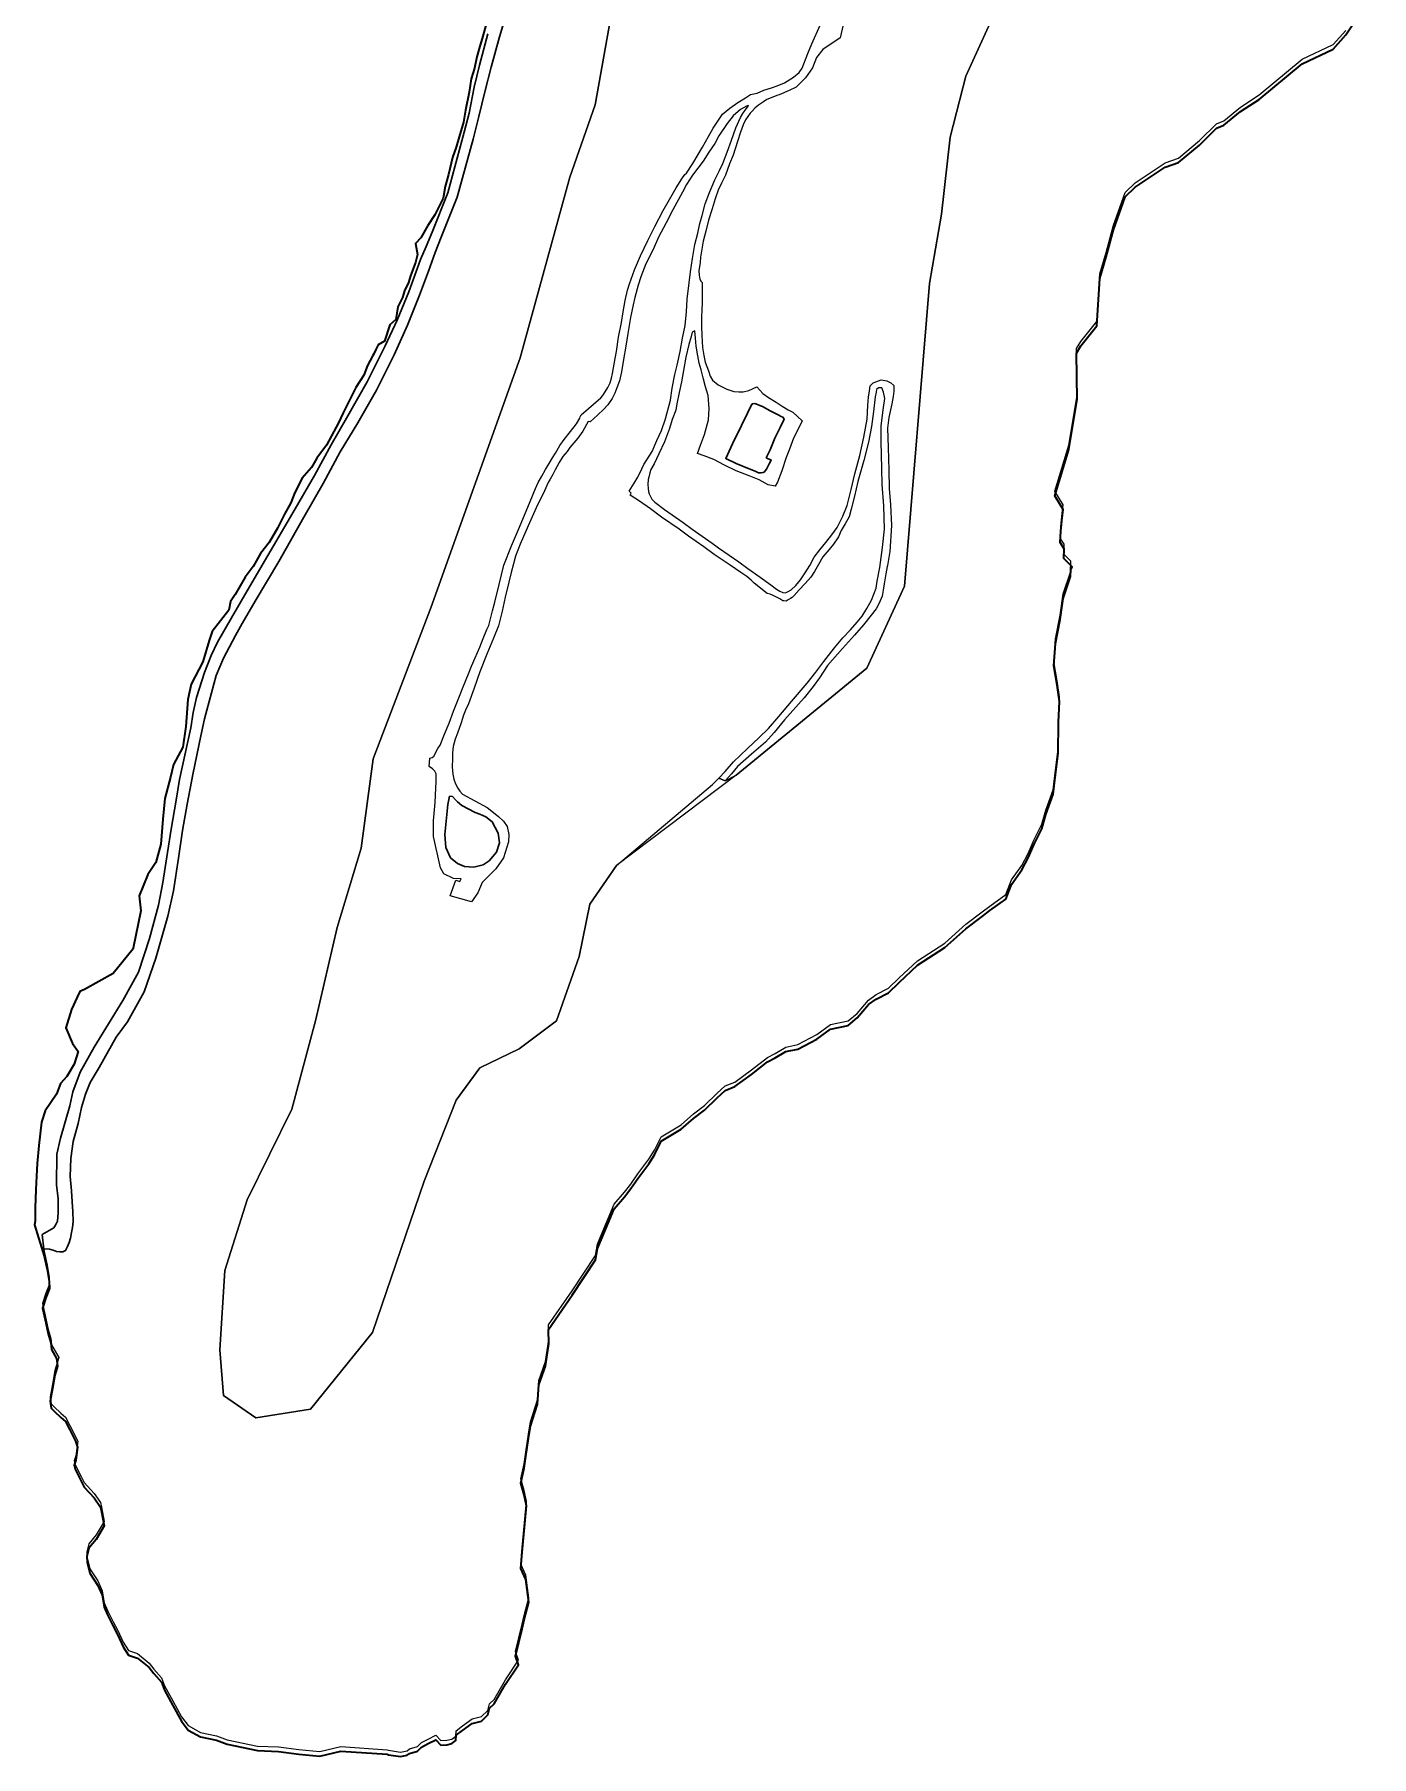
# Model space of a CAD drawing. Header units: inches. Extents: x 227962 to 457752, y 540021 to 3042353.
# Drawn here: x 228158 to 228727, y 540021 to 540754 of the extents above; entities that cross this region are included whole.
import ezdxf

# ---------------------------------------------------------------- set-up
doc = ezdxf.new("R2010")
doc.units = ezdxf.units.IN
doc.header["$MEASUREMENT"] = 0
doc.layers.add('Precinct_Dzong', color=7, linetype='Continuous', lineweight=9, true_color=0xd6292c)
doc.layers.add('Precinct_Environment Conservation', color=7, linetype='Continuous', lineweight=9, true_color=0x4abf36)
doc.layers.add('Surveyed_Boundary', color=212, linetype='Continuous', lineweight=35)
doc.layers.add('Z_ proposed road layer', color=7, linetype='Continuous', lineweight=30)

msp = doc.modelspace()

# ---------------------------------------------------------------- linework, layer by layer
at = {"layer": 'Precinct_Dzong'}
for points in [[(228403.1, 540761.29), (228396.38, 540723.95), (228385.6, 540693.22), (228364.45, 540616.3), (228326.38, 540509.81), (228301.84, 540445.57), (228296.76, 540407.53), (228286.61, 540373.72), (228277.3, 540334), (228267.24, 540296.37), (228248.22, 540257.84), (228238.71, 540227.75), (228236.6, 540193.97), (228238.18, 540174.44), (228251.92, 540164.94), (228275.17, 540168.63), (228301.59, 540201.36), (228323.55, 540265.74), (228337.28, 540300.23), (228347.3, 540313.95), (228364.01, 540322.11), (228379.97, 540333.97), (228389.62, 540361.42), (228394.16, 540383.61), (228405.41, 540400.17), (228446.31, 540434.6), (228448.99, 540437.35), (228451.66, 540436.15), (228456.33, 540438.62), (228511.99, 540484.17), (228527.98, 540519.07), (228538.62, 540647.84), (228543.8, 540677.4), (228547.5, 540710.27), (228554.15, 540736.13), (228572.88, 540777.41)], [(228502.6, 540761.13), (228500.6, 540752.46), (228493.22, 540747.47), (228490.6, 540744.13), (228488.86, 540739.75), (228485.95, 540735.48), (228482, 540731.56), (228478.92, 540730.04), (228474.67, 540728.19), (228473.72, 540727.92), (228472.07, 540727.22), (228469.48, 540726.21), (228468.06, 540725.29), (228465.9, 540723.83), (228464.35, 540722.55), (228463.26, 540721.33), (228462.38, 540720.39), (228461.37, 540719.05), (228460.34, 540717.56), (228459.44, 540715.45), (228458.21, 540712.29), (228457.03, 540708.43), (228455.1, 540702.53), (228453.63, 540698.8), (228451.8, 540694.03), (228450.09, 540690.56), (228448.75, 540687.59), (228447.43, 540683.94), (228446.12, 540679.72), (228444.58, 540674.82), (228443.46, 540670.22), (228442.31, 540665.88), (228441.84, 540662.47), (228441.27, 540659.18), (228441.01, 540656.9), (228440.52, 540653.37), (228440.59, 540651.46), (228440.96, 540649.81), (228441.56, 540648.75), (228441.87, 540648.3), (228441.98, 540640.15), (228441.79, 540636.3), (228441.62, 540634.04), (228441.6, 540629.55), (228441.72, 540625.74), (228442.11, 540620.61), (228442.69, 540617.25), (228443.17, 540614.41), (228444.59, 540610.75), (228445.36, 540608.41), (228446.35, 540606.69), (228448.67, 540604.82), (228451.04, 540603.69), (228452.47, 540602.94), (228455.39, 540601.88), (228457.49, 540601.85), (228459.4, 540601.81), (228461.81, 540602.35), (228465.2, 540603.88), (228467.72, 540601.12), (228470.16, 540599.37), (228473.47, 540597.33), (228475.99, 540595.71), (228478.47, 540594.08), (228480.55, 540593.17), (228484.44, 540589.41), (228482.64, 540585.64), (228480.81, 540582.07), (228479.12, 540577.41), (228477.71, 540573.79), (228475.78, 540568.12), (228474.04, 540563.34), (228472.93, 540561.67), (228469.98, 540562.25), (228466.16, 540564.28), (228461.9, 540566), (228456.35, 540568.22), (228451.38, 540570.53), (228446.94, 540573.03), (228442.75, 540574.6), (228440, 540575.6), (228441.21, 540579.06), (228442.9, 540583.6), (228444.68, 540589.87), (228444.85, 540594.73), (228444.54, 540600.27), (228443.41, 540603.91), (228442.4, 540607.78), (228441.49, 540611.1), (228440.65, 540614.04), (228440.04, 540617.13), (228439.44, 540621.18), (228439.04, 540624.61), (228438.84, 540627.73), (228437.74, 540627.18), (228437.22, 540625.34), (228436.3, 540621.87), (228434.96, 540616.54), (228434.03, 540610.93), (228433.2, 540606.02), (228432.19, 540601.52), (228431.17, 540596.73), (228430.66, 540594), (228429.19, 540590.06), (228428.09, 540586.22), (228425.84, 540580.51), (228423.48, 540575.38), (228421.5, 540571.17), (228420.05, 540568.7), (228419.66, 540567.3), (228419.21, 540565.49), (228418.98, 540564.41), (228418.85, 540562.27), (228418.88, 540560.61), (228419.02, 540559.29), (228419.34, 540558.39), (228419.97, 540557.2), (228420.49, 540556.03), (228421.75, 540554.85), (228425.89, 540551.7), (228433.82, 540546.22), (228437.63, 540543.28), (228440.53, 540541.33), (228446.17, 540537.3), (228448.92, 540535.37), (228453.45, 540532.23), (228457.5, 540529.35), (228461.4, 540526.52), (228466.64, 540522.95), (228471.15, 540519.66), (228473.52, 540517.79), (228474.93, 540516.87), (228476.33, 540516.39), (228477.28, 540516.27), (228477.97, 540516.45), (228478.53, 540516.79), (228479.85, 540517.46), (228481.84, 540519.31), (228483.71, 540521.7), (228485.74, 540524.76), (228487.78, 540527.85), (228489.66, 540531.44), (228491.95, 540534.49), (228494.54, 540537.58), (228497.08, 540540.97), (228499.32, 540543.97), (228501.86, 540548.83), (228503.58, 540553.45), (228505.33, 540560.15), (228506.89, 540566.92), (228509.07, 540574.61), (228510.78, 540582.48), (228512.13, 540590.17), (228512.43, 540596.18), (228512.7, 540599.51), (228513.15, 540602.15), (228513.49, 540604.36), (228514.71, 540605.62), (228518.14, 540606.94), (228520.56, 540606.46), (228522.24, 540605.67), (228523.48, 540604.43), (228523.52, 540602.02), (228523.19, 540599.74), (228522.61, 540596.62), (228521.44, 540590.92), (228520.81, 540586.32), (228521.06, 540578.12), (228521.44, 540568.44), (228521.57, 540560.68), (228522.05, 540553.65), (228522.46, 540544.81), (228521.84, 540533.75), (228520.84, 540527.91), (228520.68, 540527.38), (228520.1, 540524.25), (228519.4, 540520.06), (228519.02, 540517.28), (228518.47, 540514.85), (228517.21, 540511.78), (228515.96, 540509.38), (228513.81, 540506.63), (228510.64, 540502.65), (228506.72, 540498.21), (228501.65, 540492.46), (228495.34, 540485.27), (228491.83, 540480.03), (228489.16, 540476.28), (228485.31, 540471.53), (228476.99, 540462.19), (228472.6, 540456.8), (228468.87, 540452.7), (228462.92, 540447.57), (228456.96, 540442.34), (228454.4, 540439.13), (228451.66, 540436.15), (228448.99, 540437.35), (228451.66, 540440.09), (228455.31, 540444.21), (228461.23, 540449.97), (228466.2, 540454.58), (228470.15, 540458.47), (228474.55, 540463.61), (228479.88, 540469.9), (228486.61, 540477.74), (228490.31, 540482.47), (228493.68, 540487.01), (228498.26, 540492.75), (228501.75, 540497.12), (228505.01, 540500.51), (228507.94, 540503.76), (228510.09, 540506.29), (228512.05, 540509.52), (228514.01, 540513.13), (228515.99, 540518.16), (228516.47, 540521.14), (228517.61, 540526.97), (228518.64, 540535.58), (228519.55, 540543.38), (228519.27, 540553.18), (228518.53, 540562.33), (228518.38, 540569.11), (228518.15, 540580.57), (228518.13, 540587.24), (228519.16, 540595.18), (228519.68, 540598.9), (228519.1, 540601.64), (228518.45, 540603.46), (228516.98, 540603.53), (228516.19, 540602.85), (228516.03, 540601.65), (228515.59, 540599.62), (228514.85, 540593.42), (228514.03, 540587.02), (228512.73, 540580.35), (228510.8, 540572.5), (228508.24, 540563.57), (228506.82, 540557.33), (228505.38, 540551.81), (228504.45, 540548.5), (228502.82, 540545.63), (228501.02, 540542.68), (228500.02, 540540.08), (228497.87, 540536.93), (228496.05, 540534.6), (228493.22, 540531.52), (228491.48, 540528.34), (228489.72, 540525.29), (228488.12, 540522.93), (228485.7, 540520.15), (228483.28, 540517.44), (228481.06, 540515.13), (228480.18, 540514.28), (228479.56, 540513.83), (228478.51, 540513.18), (228477.73, 540512.72), (228476.73, 540512.76), (228476.21, 540512.87), (228475.05, 540513.61), (228472.46, 540514.98), (228470.9, 540515.61), (228469.59, 540515.89), (228464.03, 540520.35), (228462.84, 540521.58), (228460.89, 540523.15), (228458.39, 540524.8), (228453.9, 540528.04), (228446.99, 540532.6), (228442.68, 540535.76), (228436.09, 540540.37), (228432.12, 540543.29), (228424.6, 540548.48), (228419.87, 540551.91), (228415.29, 540555.28), (228411.32, 540557.79), (228411.75, 540558.69), (228410.83, 540559.52), (228412.95, 540562.91), (228414.5, 540565.48), (228416.32, 540569.07), (228417.15, 540570.81), (228420.65, 540576.4), (228422.62, 540581.02), (228424.69, 540585.37), (228426.39, 540590.3), (228428.41, 540598.29), (228429.19, 540603.28), (228430.35, 540609.21), (228431.25, 540613.07), (228432.52, 540618.99), (228433.58, 540624.62), (228434.75, 540630.05), (228435.22, 540635.86), (228435.53, 540641.2), (228436.33, 540648.22), (228436.96, 540652.91), (228437.82, 540658.53), (228438.79, 540664.52), (228440.03, 540669.36), (228440.88, 540673.47), (228441.89, 540676.86), (228443.25, 540681.85), (228445.04, 540686.65), (228447.34, 540692), (228449.26, 540696.04), (228450.7, 540698.98), (228452.54, 540703.76), (228454.48, 540708.92), (228456.32, 540714.25), (228458.24, 540718.53), (228459.3, 540720.35), (228460.25, 540721.64), (228461.29, 540722.99), (228461.63, 540723.69), (228460.84, 540723.36), (228458.3, 540722.06), (228455.07, 540719.27), (228452.6, 540716.1), (228449.07, 540710.75), (228447.27, 540707.56), (228444.83, 540703.81), (228442.3, 540700.04), (228437.79, 540693.99), (228435.33, 540690.13), (228433.51, 540686.8), (228429.45, 540679.27), (228426.6, 540673.79), (228423.41, 540667.69), (228421.01, 540662.42), (228417.93, 540656.23), (228415.88, 540650.81), (228414.62, 540647.19), (228413.21, 540642.01), (228412.57, 540638.78), (228411.39, 540633.47), (228410.32, 540626.68), (228409.4, 540621.29), (228408.39, 540615.58), (228407.58, 540610.25), (228406.77, 540606.49), (228405.61, 540603.54), (228404.81, 540601.17), (228403.61, 540598.95), (228401.74, 540596.29), (228400.02, 540594.47), (228397.44, 540591.91), (228394.28, 540588.99), (228393.35, 540589.14), (228391.08, 540585.09), (228389.01, 540582.03), (228385.66, 540578.04), (228384.49, 540576.43), (228382.58, 540574.24), (228381.04, 540571.68), (228379.37, 540568.64), (228378.38, 540566.64), (228377.2, 540564.56), (228376.38, 540563.22), (228374.81, 540559.67), (228371.29, 540552.46), (228367.93, 540544.73), (228364.44, 540536.91), (228362.49, 540531.75), (228361.63, 540528.61), (228360.57, 540524.88), (228359.63, 540520.77), (228358.02, 540514.38), (228356.76, 540508.38), (228355.2, 540502.2), (228353.12, 540496.95), (228350.21, 540490.04), (228347.33, 540482.53), (228344.92, 540475.66), (228342.41, 540468.97), (228341.24, 540466.23), (228340.35, 540464.09), (228339.3, 540460.92), (228337.76, 540456.5), (228336.75, 540453.96), (228335.92, 540450.85), (228335.64, 540448.14), (228335.64, 540445.49), (228335.52, 540442.11), (228335.82, 540438.98), (228336.26, 540436.91), (228336.95, 540434.87), (228337.93, 540432.98), (228338.77, 540431.72), (228339.95, 540430.51), (228350.35, 540424.88), (228355.3, 540421.02), (228357.32, 540418.93), (228358.88, 540416.68), (228359.58, 540413.33), (228359.57, 540410.25), (228357.41, 540403.44), (228354.05, 540398.73), (228348.25, 540392.86), (228346.47, 540388.42), (228343.71, 540384.58), (228334.67, 540387.19), (228337.07, 540393.9), (228338.84, 540393.3), (228339.34, 540394.47), (228336.14, 540394.56), (228332.01, 540396.51), (228330.52, 540399.19), (228327.59, 540412.4), (228327.62, 540419.1), (228328.23, 540426.93), (228328.61, 540433.11), (228328.74, 540435.75), (228328.69, 540439.14), (228328.11, 540440.3), (228327.11, 540441.25), (228325.69, 540442.33), (228325.96, 540445.8), (228327.08, 540446.07), (228327.73, 540446.68), (228329.45, 540449.91), (228330.38, 540451.36), (228332.33, 540456.08), (228334.2, 540460.68), (228336.14, 540465.76), (228337.75, 540470.05), (228338.99, 540472.89), (228340.2, 540476.22), (228342.47, 540481.76), (228343.79, 540484.99), (228345.29, 540488.58), (228347.27, 540493.11), (228348.77, 540496.79), (228350.29, 540500.54), (228351.19, 540502.36), (228352.7, 540508.55), (228353.68, 540512.22), (228355.48, 540519.82), (228357.58, 540527.98), (228360.79, 540536.17), (228363.75, 540543.15), (228366.26, 540549.23), (228368.69, 540555.08), (228371.04, 540560.65), (228372.19, 540563.18), (228373.73, 540565.87), (228375.24, 540568.71), (228376.78, 540571.29), (228378.17, 540573.75), (228379.44, 540575.64), (228381.3, 540578.91), (228383.26, 540581.46), (228385.83, 540584.91), (228388.51, 540588.19), (228389.8, 540590.58), (228390.05, 540591.16), (228390.37, 540592.02), (228398.81, 540599.27), (228399.71, 540600.19), (228400.67, 540601.84), (228401.81, 540603.59), (228402.84, 540605.64), (228403.38, 540607.6), (228403.73, 540609.64), (228404.85, 540615.98), (228405.4, 540618.92), (228406.34, 540625.07), (228407.55, 540631.31), (228408.29, 540635.84), (228409.17, 540640.73), (228410.16, 540645.11), (228411.02, 540647.79), (228413.17, 540653.7), (228415.66, 540659.63), (228418.82, 540666.18), (228421.75, 540672.22), (228425.27, 540678.97), (228428.04, 540683.61), (228430.83, 540688.62), (228433.27, 540692.47), (228434.52, 540694.29), (228435.3, 540694.92), (228437.92, 540698.97), (228442.07, 540705.98), (228444.64, 540710.47), (228446.62, 540714.09), (228448.65, 540717.04), (228450.65, 540719.98), (228453.73, 540722.6), (228457.05, 540724.94), (228460.42, 540726.99), (228462.48, 540728.34), (228465.4, 540728.93), (228468.19, 540730.17), (228471.47, 540731.28), (228473.86, 540732.01), (228476.96, 540733.39), (228480.82, 540735.8), (228483.17, 540737.8), (228484.52, 540739.6), (228486.9, 540745.85), (228488.65, 540749.92), (228492.11, 540757.88)]]:
    msp.add_lwpolyline(points, dxfattribs=at)
at = {"layer": 'Precinct_Environment Conservation'}
for points in [[(228572.88, 540777.41), (228554.15, 540736.13), (228547.5, 540710.27), (228543.8, 540677.4), (228538.62, 540647.84), (228527.98, 540519.07), (228511.99, 540484.17), (228456.33, 540438.62), (228405.41, 540400.17), (228394.16, 540383.61), (228389.62, 540361.42), (228379.97, 540333.97), (228364.01, 540322.11), (228347.3, 540313.95), (228337.28, 540300.23), (228323.55, 540265.74), (228301.59, 540201.36), (228275.17, 540168.63), (228251.92, 540164.94), (228238.18, 540174.44), (228236.6, 540193.97), (228238.71, 540227.75), (228248.22, 540257.84), (228267.24, 540296.37), (228277.3, 540334), (228286.61, 540373.72), (228296.76, 540407.53), (228301.84, 540445.57), (228326.38, 540509.81), (228364.45, 540616.3), (228385.6, 540693.22), (228396.38, 540723.95), (228403.1, 540761.29)], [(228358.98, 540763.65), (228355.64, 540752.96), (228352.07, 540739.95), (228349.41, 540729.54), (228346.92, 540718.99), (228344.53, 540709.41), (228337.65, 540684.6), (228330.86, 540667.64), (228328.31, 540661.14), (228325.45, 540653.18), (228321.58, 540642.96), (228316.52, 540630.23), (228310.79, 540617.55), (228303.36, 540602.45), (228295.38, 540588.52), (228287.86, 540576.17), (228280.59, 540562.79), (228272.44, 540548.39), (228261.73, 540529.5), (228251.72, 540512.7), (228246.14, 540503.1), (228243.29, 540498.06), (228238.18, 540488.41), (228235.1, 540480.98), (228230.12, 540462.56), (228228.53, 540455.31), (228225.16, 540438.8), (228222.76, 540426.2), (228220.78, 540414.97), (228219.09, 540403.24), (228216.87, 540389.34), (228214.48, 540378.6), (228209.41, 540360.64), (228204.46, 540346.3), (228197.4, 540333.54), (228192.54, 540327.01), (228185.34, 540314.07), (228181.42, 540307.71), (228179.44, 540302.71), (228177.75, 540297.1), (228176.37, 540290.21), (228174.25, 540282.64), (228173.17, 540275.36), (228172.91, 540267.65), (228173.46, 540261.56), (228173.81, 540256.98), (228174.09, 540252.81), (228174.26, 540248.6), (228173.95, 540245.99), (228173.57, 540243.82), (228173.11, 540241.41), (228172.47, 540239.57), (228171.86, 540237.86), (228170.9, 540236.23), (228169.83, 540235.7), (228168.53, 540235.62), (228167.12, 540235.79), (228165.66, 540236.38), (228164.12, 540236.76), (228162.67, 540236.86), (228161.71, 540236.72), (228161.84, 540235.77), (228163.11, 540230.02), (228163.93, 540224.87), (228164.2, 540221.92), (228162.58, 540217.98), (228161.21, 540213.63), (228162.36, 540208.56), (228163.52, 540202.59), (228164.67, 540198.75), (228164.93, 540196.02), (228168.05, 540190.66), (228166.4, 540185.08), (228165.38, 540179.31), (228164.39, 540173.89), (228164.87, 540170.96), (228166.17, 540169.67), (228169, 540166.97), (228170.98, 540165.3), (228172.76, 540161.73), (228176.17, 540155.05), (228175.28, 540148.79), (228174.58, 540146.66), (228175.03, 540144.97), (228177.63, 540139.94), (228178.84, 540137.41), (228183.14, 540132.74), (228185.91, 540128.9), (228186.27, 540126.9), (228187.44, 540120.84), (228184, 540115.11), (228180.92, 540111.35), (228179.99, 540107.86), (228180.12, 540105.4), (228181.32, 540100.66), (228184.76, 540095.51), (228186.52, 540091.36), (228187.42, 540086.24), (228188.77, 540082.94), (228191.28, 540078.16), (228193.29, 540074.36), (228195.53, 540069.44), (228197.79, 540065.89), (228201.57, 540064.59), (228206.6, 540060.54), (228208.61, 540057.99), (228211.78, 540054.3), (228213.08, 540050.91), (228216.63, 540044.44), (228220.34, 540037.73), (228223.17, 540033.93), (228228.47, 540031), (228235.26, 540029.61), (228239.72, 540027.87), (228252.7, 540025.2), (228261.6, 540024.86), (228270.31, 540023.71), (228279.13, 540022.83), (228288.08, 540025.02), (228307.88, 540023.66), (228308.43, 540023.44), (228313.55, 540022.65), (228316.43, 540023.18), (228317.4, 540023.98), (228320.77, 540025), (228322.5, 540026.71), (228325.27, 540028.17), (228328.54, 540029.84), (228330.76, 540027.52), (228333.28, 540027.68), (228335.41, 540028.17), (228337.03, 540029.47), (228337.27, 540031.72), (228339.94, 540033.78), (228344.09, 540036.74), (228348.03, 540037.76), (228350.67, 540040.42), (228351.42, 540043.21), (228353.43, 540045.1), (228358.21, 540053.47), (228363.8, 540061.76), (228362.55, 540065.41), (228365.27, 540077.09), (228366.12, 540080.8), (228368.16, 540088.33), (228366.93, 540097.96), (228364.82, 540102.68), (228365.38, 540109.7), (228366.27, 540120.2), (228367.16, 540129.41), (228366.18, 540134.09), (228364.75, 540139.06), (228366.21, 540145.37), (228366.82, 540150.39), (228367.99, 540158.05), (228368.91, 540163.3), (228371.83, 540172.64), (228372.36, 540180.89), (228375.22, 540188.92), (228376.69, 540198.31), (228376.58, 540204.53), (228386.66, 540219.06), (228396.56, 540234.14), (228397.4, 540238.91), (228399.34, 540243.69), (228404.43, 540255.9), (228408.81, 540261.01), (228411.5, 540264.5), (228414.58, 540268.78), (228419.27, 540275.06), (228421.71, 540278.9), (228424.49, 540284.64), (228432.98, 540289.71), (228438.31, 540294.32), (228442.94, 540297.92), (228448.36, 540303.14), (228451.71, 540306.27), (228455.89, 540307.86), (228462.99, 540313.07), (228469.77, 540318.42), (228472.97, 540320.1), (228477.47, 540322.79), (228482.68, 540323.84), (228490.72, 540328.12), (228496.62, 540332.36), (228504.12, 540333.92), (228507.94, 540337.11), (228512.79, 540342.83), (228515.97, 540345.18), (228521.19, 540347.86), (228525.71, 540352.24), (228533.53, 540359.58), (228545.24, 540367.05), (228554.21, 540375.09), (228561.11, 540380.34), (228564.36, 540382.8), (228571.22, 540387.71), (228573.57, 540394.01), (228577.95, 540400.11), (228580.61, 540405.24), (228583.22, 540411.17), (228586.5, 540417.68), (228588.13, 540423.74), (228591.34, 540432.4), (228592.38, 540440.66), (228593.38, 540449.68), (228593.6, 540463.01), (228594.05, 540471.89), (228593.01, 540478.75), (228591.59, 540487.04), (228592.28, 540496.57), (228594.24, 540506.76), (228595.61, 540515.74), (228598.68, 540525.01), (228598.85, 540529.73), (228595.92, 540532.66), (228595.97, 540536.89), (228594.26, 540539.51), (228594.53, 540544.43), (228594.96, 540548.74), (228595.61, 540553.62), (228592.03, 540559.47), (228598.03, 540579.11), (228599.5, 540588.43), (228601.56, 540600.41), (228601.19, 540620.21), (228603.1, 540623.25), (228609.88, 540631.76), (228611.13, 540651.97), (228613.81, 540661.15), (228617.02, 540672.73), (228621.9, 540686.65), (228626.18, 540690.8), (228638.94, 540699.31), (228644.66, 540701.26), (228653.6, 540708.74), (228660.9, 540715.9), (228663.99, 540717.18), (228671.07, 540723.05), (228679, 540728.19), (228697.32, 540743.4), (228710.53, 540749.62), (228715.92, 540755.67)]]:
    msp.add_lwpolyline(points, dxfattribs=at)
at = {"layer": 'Surveyed_Boundary'}
msp.add_lwpolyline([(228350.49, 540759.92), (228348.3, 540752.25), (228347.25, 540748.99), (228346.06, 540744.41), (228344.99, 540739.55), (228343.58, 540735.01), (228342.78, 540729.33), (228341.25, 540721.73), (228340.41, 540716.62), (228338.47, 540710.34), (228337.2, 540705.94), (228335.7, 540701.49), (228333.9, 540694.26), (228332.54, 540689.21), (228331.68, 540684.25), (228328.09, 540677.2), (228325.17, 540672.59), (228322.17, 540667.38), (228319.88, 540664.93), (228320.77, 540660.31), (228319.86, 540656.84), (228317.72, 540651.19), (228316.95, 540648.28), (228315.29, 540644.74), (228314.34, 540641.96), (228312.39, 540638.01), (228311.51, 540632.65), (228308.99, 540630.28), (228306.78, 540623.4), (228304.08, 540621.83), (228303, 540619.88), (228302.16, 540617.95), (228301.77, 540617.28), (228299.53, 540612.95), (228297.87, 540608.83), (228294.58, 540603.58), (228291.99, 540598.53), (228289.12, 540592.8), (228287.1, 540588.54), (228284.19, 540583.12), (228281.98, 540579.11), (228277.96, 540573.52), (228275.6, 540569.62), (228271.67, 540565.01), (228268.53, 540558.99), (228266.92, 540554.46), (228264.23, 540549.72), (228261.16, 540543.69), (228257.61, 540537.6), (228254.01, 540533), (228250.78, 540527.35), (228247.4, 540522.87), (228243.14, 540515.56), (228241.17, 540512.45), (228240.46, 540508.83), (228233.43, 540499.79), (228232.03, 540495.87), (228229.43, 540486.84), (228224.4, 540477.28), (228222.97, 540470.73), (228222.12, 540459.26), (228220.92, 540450.44), (228216.95, 540443.19), (228215.58, 540437.73), (228213.27, 540428.67), (228212.37, 540419.9), (228211.56, 540409.23), (228209.44, 540401.44), (228205.98, 540396.34), (228202.26, 540387.14), (228203, 540380.86), (228199.82, 540364.96), (228199.73, 540364.66), (228191.29, 540354.07), (228179.05, 540347.31), (228177.07, 540346.53), (228175.89, 540344.11), (228173.48, 540338.75), (228171.15, 540331.02), (228173.91, 540324.39), (228176.33, 540320.97), (228174.62, 540315.51), (228171.57, 540310.34), (228168.82, 540307.3), (228167.15, 540302.82), (228162.27, 540295.68), (228160.8, 540290.8), (228159.63, 540280.88), (228158.89, 540273.24), (228158.63, 540267.85), (228158.31, 540262.22), (228158.14, 540258.12), (228158, 540254.52), (228158, 540248.7), (228157.74, 540247.13), (228161.84, 540233.86), (228163.11, 540228.11), (228163.93, 540222.97), (228164.2, 540220.02), (228162.58, 540216.08), (228161.21, 540211.72), (228162.36, 540206.66), (228163.52, 540200.69), (228164.67, 540196.85), (228164.93, 540194.11), (228167.17, 540190.26), (228167.5, 540186.91), (228166.4, 540183.17), (228165.38, 540177.41), (228164.39, 540171.99), (228164.87, 540169.06), (228166.17, 540167.77), (228169, 540165.07), (228170.98, 540163.4), (228172.76, 540159.82), (228175.17, 540155.09), (228176.07, 540152.44), (228175.28, 540146.89), (228174.58, 540144.76), (228175.03, 540143.07), (228177.63, 540138.04), (228178.84, 540135.5), (228183.14, 540130.84), (228185.91, 540126.99), (228186.27, 540125), (228187.44, 540118.94), (228184, 540113.2), (228180.92, 540109.45), (228179.99, 540105.96), (228180.12, 540103.5), (228181.32, 540098.76), (228184.76, 540093.61), (228186.52, 540089.45), (228187.42, 540084.34), (228188.77, 540081.04), (228191.28, 540076.26), (228193.29, 540072.46), (228195.54, 540067.53), (228197.79, 540063.98), (228201.57, 540062.68), (228206.6, 540058.63), (228208.61, 540056.08), (228211.78, 540052.4), (228213.08, 540049), (228216.63, 540042.54), (228220.34, 540035.83), (228223.18, 540032.03), (228228.47, 540029.1), (228235.26, 540027.71), (228239.72, 540025.97), (228252.7, 540023.29), (228261.6, 540022.95), (228270.31, 540021.81), (228279.13, 540020.92), (228288.08, 540023.11), (228307.88, 540021.76), (228308.43, 540021.53), (228313.55, 540020.75), (228316.43, 540021.28), (228317.4, 540022.07), (228320.77, 540023.09), (228322.5, 540024.81), (228325.27, 540026.27), (228328.54, 540027.93), (228330.76, 540025.61), (228333.28, 540025.78), (228335.41, 540026.27), (228337.03, 540027.56), (228337.27, 540029.82), (228339.94, 540031.87), (228344.09, 540034.84), (228348.03, 540035.86), (228350.67, 540038.52), (228351.42, 540041.3), (228353.43, 540043.2), (228358.21, 540051.56), (228363.8, 540059.85), (228362.55, 540063.51), (228365.27, 540075.18), (228366.12, 540078.9), (228368.16, 540086.42), (228366.93, 540096.06), (228364.82, 540100.78), (228365.38, 540107.8), (228366.27, 540118.3), (228367.16, 540127.51), (228366.18, 540132.19), (228364.75, 540137.16), (228366.21, 540143.47), (228366.82, 540148.48), (228367.99, 540156.15), (228368.91, 540161.39), (228371.83, 540170.74), (228372.36, 540178.98), (228375.22, 540187.02), (228376.69, 540196.41), (228376.58, 540202.63), (228386.66, 540217.16), (228396.56, 540232.24), (228397.4, 540237), (228399.34, 540241.79), (228404.43, 540253.99), (228408.81, 540259.1), (228411.5, 540262.59), (228414.58, 540266.87), (228419.27, 540273.16), (228421.71, 540277), (228424.49, 540282.74), (228432.98, 540287.81), (228438.31, 540292.41), (228442.94, 540296.02), (228448.36, 540301.24), (228451.71, 540304.37), (228455.89, 540305.96), (228462.99, 540311.16), (228469.77, 540316.52), (228472.97, 540318.19), (228477.47, 540320.88), (228482.68, 540321.94), (228490.72, 540326.22), (228496.62, 540330.45), (228504.12, 540332.01), (228507.94, 540335.21), (228512.79, 540340.93), (228515.97, 540343.27), (228521.2, 540345.96), (228525.71, 540350.33), (228533.53, 540357.68), (228545.24, 540365.14), (228554.21, 540373.19), (228561.11, 540378.44), (228564.36, 540380.89), (228571.22, 540385.81), (228573.57, 540392.1), (228577.95, 540398.21), (228580.61, 540403.34), (228583.22, 540409.26), (228586.5, 540415.77), (228588.13, 540421.83), (228591.34, 540430.49), (228592.38, 540438.76), (228593.38, 540447.77), (228593.6, 540461.1), (228594.05, 540469.98), (228593.01, 540476.84), (228591.59, 540485.14), (228592.28, 540494.66), (228594.24, 540504.85), (228595.61, 540513.84), (228598.68, 540523.11), (228598.79, 540526), (228599.41, 540527.28), (228595.92, 540530.76), (228595.97, 540534.99), (228594.26, 540537.61), (228594.53, 540542.53), (228594.96, 540546.83), (228595.61, 540551.71), (228592.03, 540557.56), (228598.03, 540577.21), (228599.5, 540586.53), (228601.57, 540598.51), (228601.19, 540618.3), (228603.1, 540621.34), (228609.88, 540629.85), (228611.13, 540650.07), (228613.81, 540659.25), (228617.02, 540670.82), (228621.9, 540684.74), (228626.18, 540688.89), (228638.95, 540697.4), (228644.66, 540699.36), (228653.6, 540706.84), (228660.9, 540714), (228663.99, 540715.27), (228671.07, 540721.15), (228679, 540726.29), (228697.32, 540741.5), (228710.53, 540747.71), (228715.92, 540753.77), (228726.83, 540770.39)], dxfattribs=at)
at = {"layer": 'Z_ proposed road layer'}
for points in [[(228358.98, 540763.65), (228355.64, 540752.96), (228352.07, 540739.95), (228349.41, 540729.54), (228346.92, 540718.99), (228344.53, 540709.41), (228337.65, 540684.6), (228330.86, 540667.64), (228328.31, 540661.14), (228325.45, 540653.18), (228321.58, 540642.96), (228316.52, 540630.23), (228310.79, 540617.55), (228303.36, 540602.45), (228295.38, 540588.52), (228287.86, 540576.17), (228280.59, 540562.79), (228272.44, 540548.39), (228261.73, 540529.5), (228251.72, 540512.7), (228246.14, 540503.1), (228243.29, 540498.06), (228238.18, 540488.41), (228235.1, 540480.98), (228230.12, 540462.56), (228228.53, 540455.31), (228225.16, 540438.8), (228222.76, 540426.2), (228220.78, 540414.97), (228219.09, 540403.24), (228216.87, 540389.34), (228214.48, 540378.6), (228209.41, 540360.64), (228204.46, 540346.3), (228197.4, 540333.54), (228192.54, 540327.01), (228185.34, 540314.07), (228181.42, 540307.71), (228179.44, 540302.71), (228177.75, 540297.1), (228176.37, 540290.21), (228174.25, 540282.64), (228173.17, 540275.36), (228172.91, 540267.65), (228173.46, 540261.56), (228173.81, 540256.98), (228174.09, 540252.81), (228174.26, 540248.6), (228173.95, 540245.99), (228173.57, 540243.82), (228173.11, 540241.41), (228172.47, 540239.57), (228171.86, 540237.86), (228170.9, 540236.23), (228169.83, 540235.7), (228168.53, 540235.62), (228167.12, 540235.79), (228165.66, 540236.38), (228164.12, 540236.76), (228162.67, 540236.86), (228161.71, 540236.72), (228161.06, 540243), (228166.01, 540245.87), (228166.48, 540246.54), (228167.03, 540247.57), (228167.48, 540248.66), (228167.89, 540252.29), (228167.81, 540258.27), (228167.18, 540264.15), (228167.28, 540277.15), (228168.81, 540284.08), (228172.74, 540297.73), (228174.07, 540303.73), (228177.21, 540312.1), (228183.18, 540322.76), (228195.3, 540342.7), (228201.96, 540354.69), (228206.74, 540369), (228210.55, 540383.27), (228212.44, 540392.92), (228214.41, 540405.67), (228215.97, 540415.53), (228218.02, 540427.97), (228219.51, 540436.68), (228224.31, 540458.69), (228225.31, 540465.28), (228226.74, 540471.64), (228230.06, 540482.32), (228232.88, 540489.56), (228235.71, 540495.23), (228241.59, 540505.56), (228248.33, 540517.08), (228257.13, 540532.06), (228267.67, 540550.25), (228276.9, 540566.21), (228284.07, 540579.18), (228290.48, 540590.55), (228299.35, 540606.06), (228307.05, 540621.37), (228312.12, 540632.23), (228317.06, 540644.31), (228322.07, 540658.09), (228324.45, 540663.6), (228326.95, 540669.78), (228333.62, 540686.49), (228340.64, 540712.29), (228342.71, 540720.49), (228344.87, 540731.56), (228347.18, 540740.91), (228350.75, 540754.27)], [(228456.4, 540571.34), (228461.16, 540569.31), (228464.49, 540568), (228465.89, 540567.36), (228467.02, 540567.36), (228467.94, 540567.51), (228468.5, 540567.73), (228468.73, 540568.18), (228469.36, 540568.91), (228470.42, 540571.16), (228471.33, 540572.76), (228469.22, 540573.75), (228470.9, 540577.14), (228472.84, 540582.04), (228475.15, 540586.67), (228476.79, 540590.17), (228476.33, 540590.96), (228475.59, 540591.3), (228474.26, 540591.95), (228470.93, 540593.65), (228467.64, 540595.53), (228464.3, 540596.88), (228463.32, 540596.72), (228463, 540596.48), (228461.29, 540592.77), (228458.68, 540587.39), (228454.81, 540579.6), (228451.98, 540573.42), (228456.4, 540571.34)]]:
    msp.add_lwpolyline(points, dxfattribs=at)
msp.add_lwpolyline([(228339.6, 540425.63), (228345.32, 540422.66), (228347.36, 540421.99), (228349.89, 540420.8), (228352.59, 540418.74), (228355.15, 540413.89), (228355.61, 540409.8), (228354.33, 540405.81), (228351.26, 540402.1), (228348.68, 540400.45), (228344.73, 540399.34), (228340.82, 540399.66), (228337.86, 540400.96), (228334.82, 540403.43), (228332.84, 540407.74), (228332.34, 540413.33), (228333.71, 540426.12), (228334.43, 540429.61), (228335.72, 540429.48), (228337.06, 540427.94), (228337.75, 540427.19)], close=True, dxfattribs=at)

doc.saveas('drawing.dxf')
